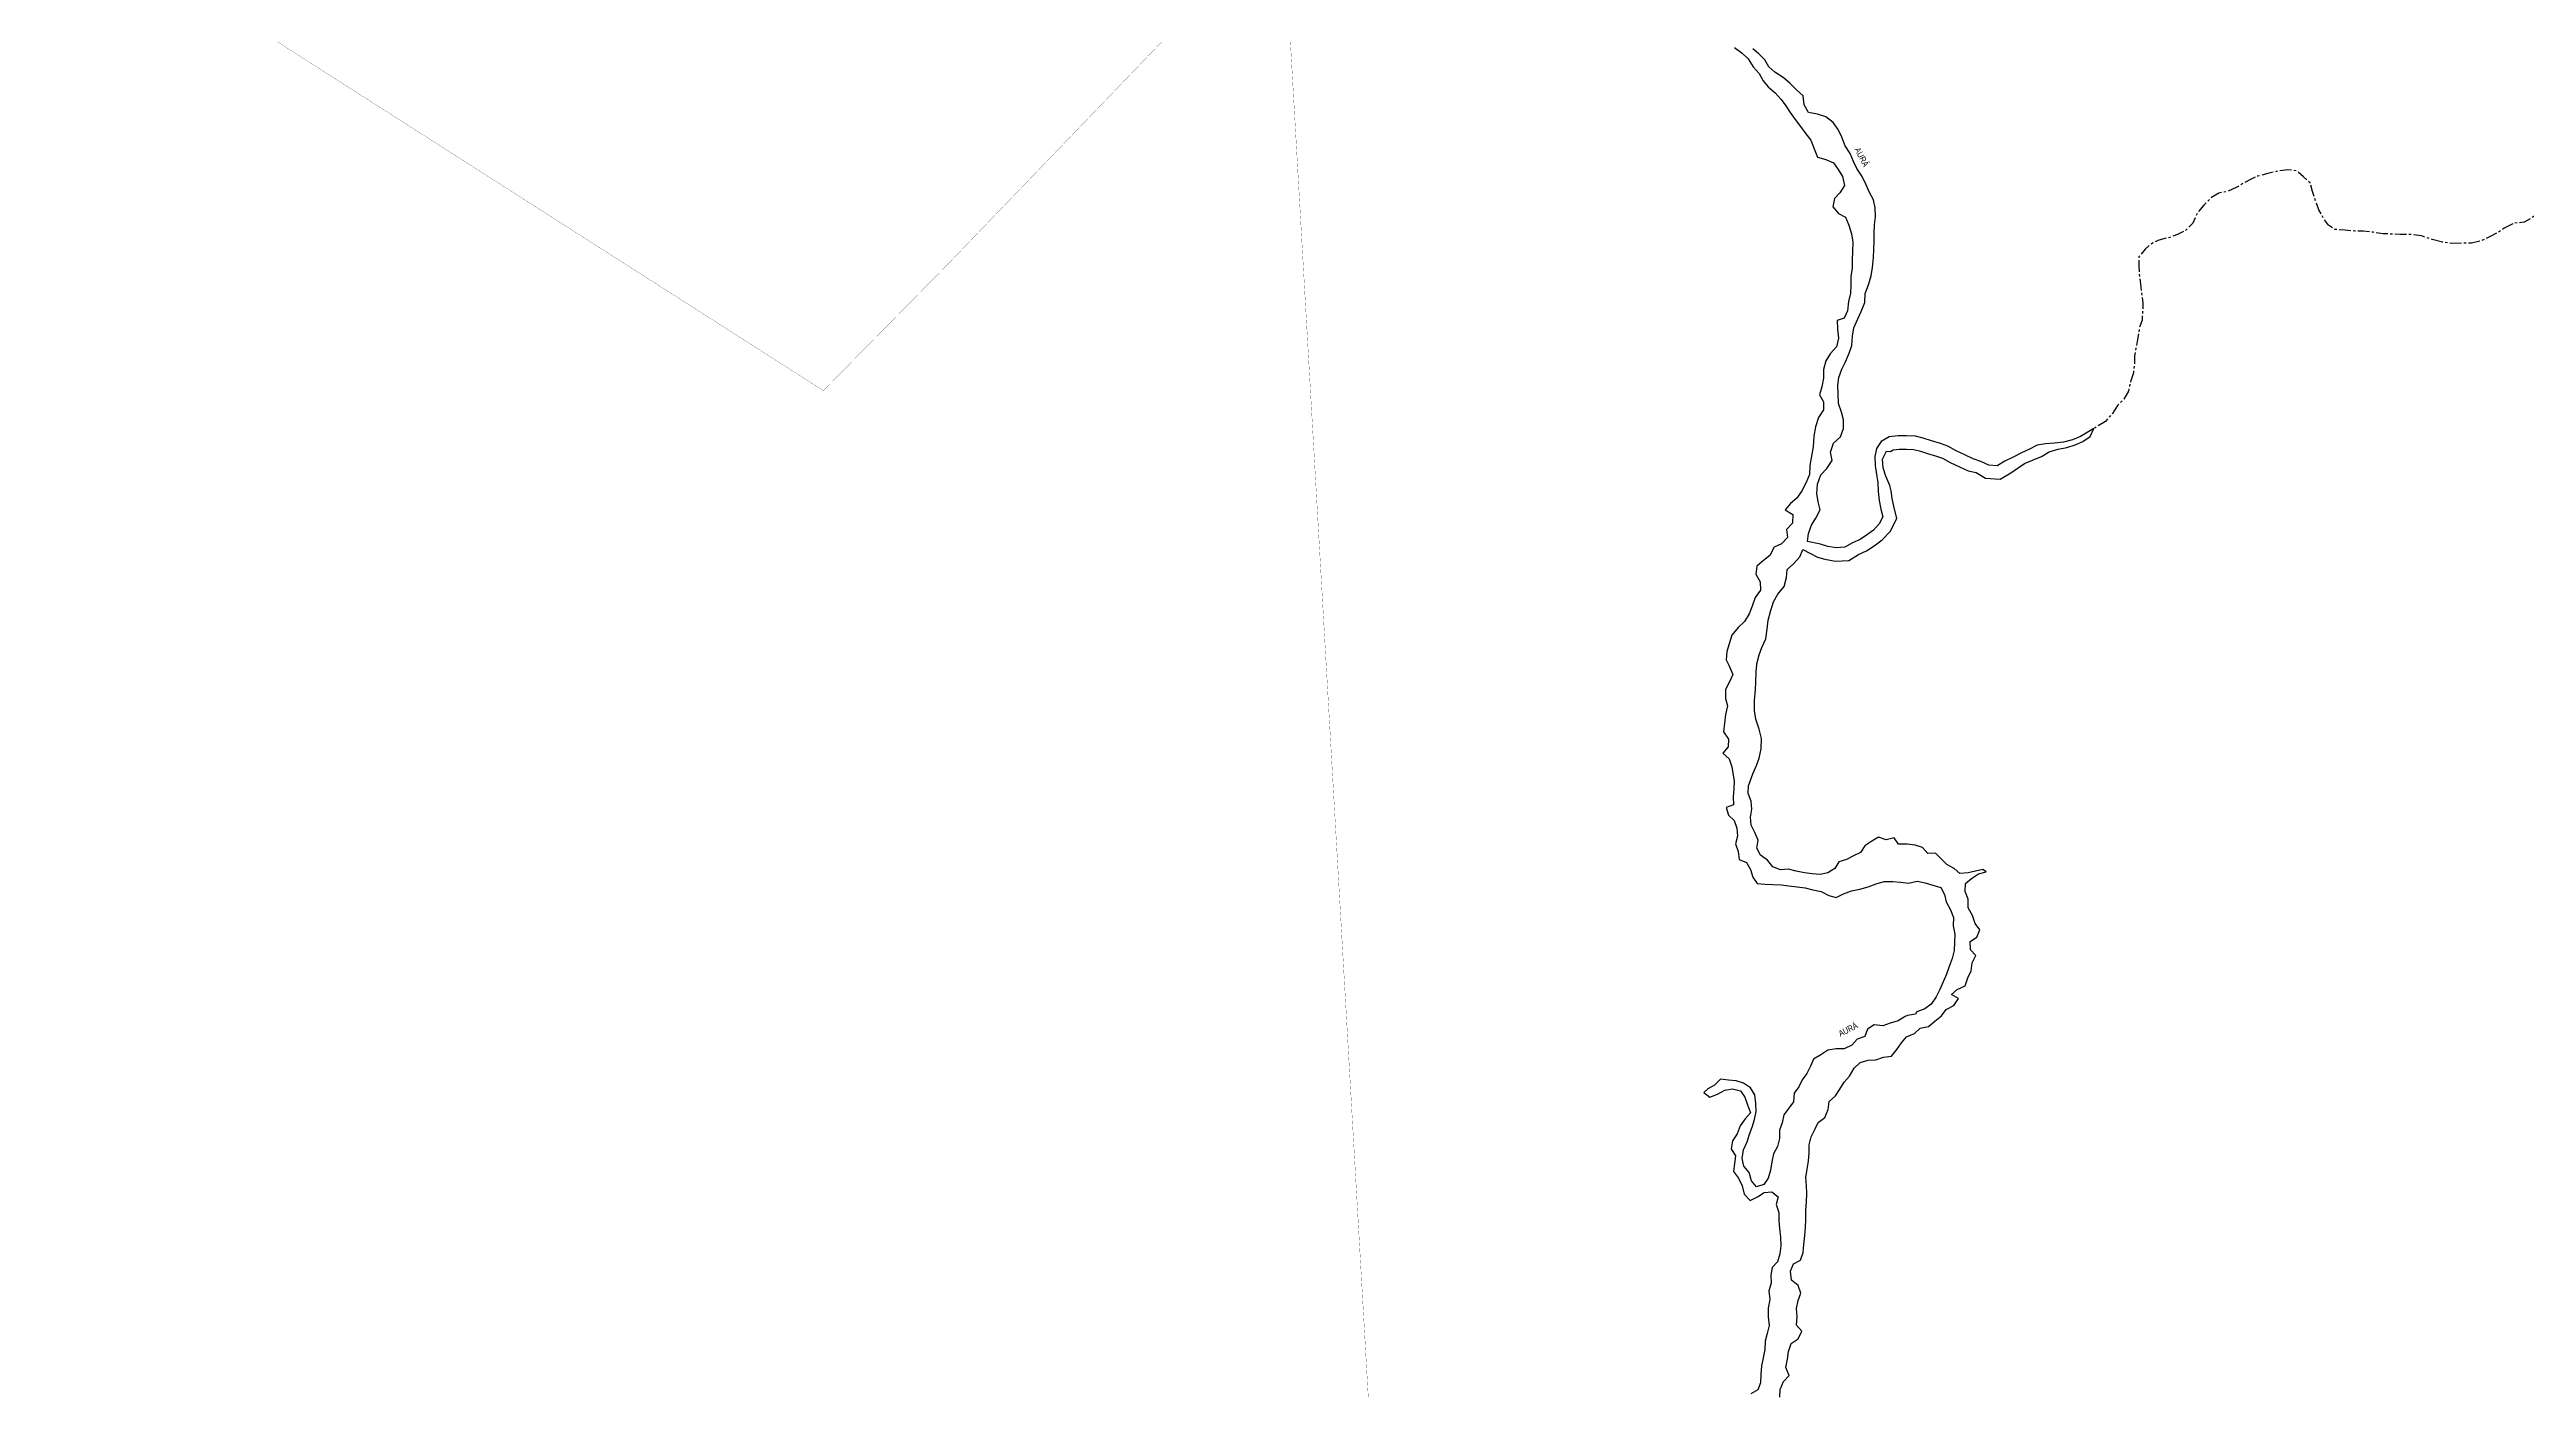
# Model space of a CAD drawing. Extents: x 211015 to 214226, y 4840231 to 4844926.
# Drawn here: x 211015 to 212608, y 4841122 to 4841985 of the extents above; entities that cross this region are included whole.
import ezdxf

# ---------------------------------------------------------------- set-up
doc = ezdxf.new("R2010")
doc.units = 0
doc.header["$LTSCALE"] = 1.5
doc.header["$MEASUREMENT"] = 0
doc.linetypes.add('TRACO_13', pattern=[8, 5, -1, 1, -1])
for name, color, linetype in [('HD-CURSO-INTER', 170, 'CONTINUOUS'), ('HD-CURSO-PERENE', 170, 'CONTINUOUS'), ('HD-TXT-PERENE', 170, 'CONTINUOUS'), ('LM-LIMITE-MUNICIPAL', 7, 'CONTINUOUS')]:
    doc.layers.add(name, color=color, linetype=linetype)
doc.styles.add('ARIAL', font='ARIAL.TTF')
doc.linetypes.add('Limite', pattern='A,20,-3,[130,ltypeshp.shx,S=6.35,R=0,X=0,Y=0],-3,20', length=46)

msp = doc.modelspace()

# ---------------------------------------------------------------- linework, layer by layer
at = {"layer": 'HD-CURSO-INTER', "linetype": 'TRACO_13', "flags": 128}
msp.add_lwpolyline([(213334, 4841832.4), (213332.1, 4841840), (213330.1, 4841846.9), (213327.1, 4841851.9), (213325.1, 4841856.2), (213323.7, 4841863), (213322.7, 4841867.8), (213320.6, 4841873.6), (213319.1, 4841878.6), (213316.5, 4841883.7), (213311.2, 4841887.9), (213305.4, 4841889.9), (213299, 4841890.6), (213292.1, 4841891), (213285.3, 4841892.4), (213278.8, 4841893.2), (213271.9, 4841893.3), (213264.4, 4841893.3), (213256.6, 4841893), (213248.8, 4841891.9), (213240.5, 4841890.1), (213232.1, 4841888.2), (213224.2, 4841886.6), (213215.9, 4841885.4), (213207.9, 4841884.7), (213202.6, 4841884.1), (213197.4, 4841883.7), (213191.2, 4841883.9), (213181.8, 4841884.5), (213176.7, 4841885.3), (213171.5, 4841886.7), (213166.1, 4841888.3), (213160.9, 4841889.8), (213155.7, 4841891.3), (213150.8, 4841892.8), (213145.7, 4841894.4), (213136.4, 4841897.7), (213129.3, 4841900.9), (213124.7, 4841903.3), (213119.8, 4841904.7), (213113.5, 4841905.8), (213106, 4841907.1), (213100.5, 4841908.4), (213094.4, 4841910.2), (213089.3, 4841912.5), (213084.4, 4841915.2), (213079.2, 4841917.7), (213073.7, 4841920.7), (213068.8, 4841924.3), (213063.1, 4841928.5), (213058.5, 4841931.9), (213054.6, 4841936.2), (213049.6, 4841945), (213044.7, 4841949), (213038, 4841951), (213031.3, 4841952.5), (213022.4, 4841954.7), (213017.1, 4841956), (213011.1, 4841957.5), (213004.6, 4841958.9), (212997.9, 4841960), (212991.9, 4841960.9), (212986, 4841961.8), (212980.4, 4841962.8), (212974.6, 4841963.6), (212969.6, 4841964.2), (212961.7, 4841964.1), (212956.4, 4841963.2), (212951.9, 4841958.1), (212948.9, 4841950.5), (212944.9, 4841946.3), (212940.2, 4841944.5), (212933.9, 4841942.7), (212927.6, 4841941.5), (212922.5, 4841940), (212915.8, 4841939.4), (212910.8, 4841939.4), (212907.4, 4841939.3), (212904.4, 4841939.3), (212898.3, 4841940.5), (212892.7, 4841943.1), (212887.4, 4841945.7), (212882.6, 4841948.2), (212877, 4841949.3), (212871.6, 4841949.8), (212866.9, 4841953.3), (212862.2, 4841955.6), (212856.5, 4841958.8), (212851.8, 4841961.8), (212847.3, 4841964.7), (212841.5, 4841964.7), (212836, 4841961.6), (212831.4, 4841957.4), (212827.4, 4841953.6), (212823.4, 4841949.6), (212819.7, 4841945.6), (212815.6, 4841940.8), (212811.5, 4841937.1), (212807.3, 4841933.6), (212802.3, 4841930.5), (212797.7, 4841928.2), (212792.4, 4841926.4), (212786.4, 4841924.2), (212780.3, 4841922.8), (212773.7, 4841922.8), (212767.8, 4841922.7), (212761.4, 4841922.6), (212755.3, 4841924.5), (212751.4, 4841925.8), (212749.1, 4841926.6), (212743.5, 4841928.8), (212738.5, 4841932.4), (212733.7, 4841935.8), (212728.8, 4841939.4), (212723.8, 4841943), (212718.8, 4841946), (212713.1, 4841948), (212707.2, 4841949), (212702.1, 4841949.2), (212697.1, 4841949.6), (212691.4, 4841948.8), (212686.6, 4841947.2), (212681.2, 4841944.9), (212676.9, 4841942.3), (212671.9, 4841940.2), (212666.7, 4841936.7), (212662.3, 4841932.9), (212658.4, 4841929.1), (212654.3, 4841925.4), (212650.7, 4841921), (212646.9, 4841916.4), (212643.3, 4841912.2), (212639.3, 4841907.9), (212635.1, 4841903.4), (212631.2, 4841899), (212627.8, 4841894.3), (212623.9, 4841889.4), (212620.9, 4841885.1), (212618.3, 4841880.3), (212607, 4841873.4), (212600.7, 4841872.9), (212594.2, 4841869.6), (212590, 4841866.7), (212585.5, 4841864.4), (212579.5, 4841861.6), (212573, 4841859.9), (212567.1, 4841859.9), (212560.2, 4841859.8), (212554.4, 4841860.6), (212547.8, 4841862.3), (212540.9, 4841864.6), (212533.8, 4841865.6), (212527.1, 4841865.6), (212521.5, 4841865.8), (212516.3, 4841866), (212509.8, 4841867), (212503.4, 4841867.6), (212498, 4841867.7), (212491.6, 4841868.3), (212485.4, 4841868.8), (212481.1, 4841871.5), (212478.1, 4841875.6), (212474.9, 4841881.4), (212472.8, 4841887), (212470.8, 4841893.2), (212469.2, 4841898.7), (212465, 4841902.7), (212460.5, 4841906.5), (212454.9, 4841907.1), (212448.3, 4841906.3), (212442, 4841904.7), (212435.5, 4841903.1), (212430.9, 4841901), (212426, 4841898.4), (212421.7, 4841895.8), (212416.3, 4841893.3), (212410.6, 4841892.2), (212405.7, 4841889.3), (212400.8, 4841884.4), (212396.6, 4841879.1), (212393.7, 4841872.8), (212389, 4841868), (212384, 4841865.6), (212379, 4841863.7), (212371.9, 4841861.9), (212367.1, 4841859.6), (212363.1, 4841856.1), (212359.1, 4841851.1), (212359, 4841845.7), (212359.3, 4841840.1), (212360, 4841833.9), (212360.7, 4841827.6), (212361.7, 4841821.4), (212361.4, 4841815.5), (212361.1, 4841810.4), (212359.3, 4841805.5), (212358.2, 4841798), (212357.1, 4841792.3), (212356.2, 4841787.5), (212356.2, 4841782.1), (212355.5, 4841776.5), (212353.6, 4841770.7), (212352.4, 4841764.8), (212349.4, 4841759.7), (212345.3, 4841755.5), (212342, 4841750.4), (212337.5, 4841745.2), (212330.1, 4841740.7)], dxfattribs=at)
at = {"layer": 'HD-CURSO-PERENE', "linetype": 'Continuous', "flags": 128}
for points in [[(212098.8, 4841985.8), (212103.8, 4841982.3), (212107.6, 4841978.5), (212110.8, 4841973.5), (212114.8, 4841969.1), (212117.2, 4841964.5), (212120.6, 4841960.6), (212124.9, 4841956.8), (212128.8, 4841952.5), (212131.8, 4841948.3), (212134.6, 4841944), (212137.9, 4841939.5), (212141.2, 4841935), (212144.7, 4841930.4), (212147.9, 4841926.2), (212150.1, 4841920.7), (212152.2, 4841915.3), (212157.5, 4841913.7), (212162.5, 4841911.7), (212165.5, 4841907.3), (212168.3, 4841902.8), (212169.6, 4841897.1), (212166.7, 4841892.4), (212163.2, 4841888.7), (212162.2, 4841883.4), (212165.8, 4841879), (212170.3, 4841876.6), (212172.5, 4841871.6), (212174.1, 4841866), (212174.9, 4841860.7), (212174.8, 4841854.6), (212174.6, 4841849.2), (212174.6, 4841843.9), (212173.7, 4841838.5), (212173.6, 4841832.9), (212173.5, 4841827.7), (212172.2, 4841822.4), (212171.6, 4841816.5), (212169.4, 4841811.8), (212164.8, 4841810.3), (212165.1, 4841804.6), (212165.7, 4841798.9), (212164.5, 4841793.3), (212160.4, 4841788.8), (212157.7, 4841784.2), (212156, 4841778.6), (212156.2, 4841773.2), (212155, 4841767.5), (212153.5, 4841762.4), (212156.1, 4841757.8), (212156.1, 4841752.7), (212152.8, 4841747.8), (212150.9, 4841741.8), (212149.8, 4841735.7), (212149.5, 4841729), (212148.4, 4841723), (212147.3, 4841716.9), (212147.1, 4841711.2), (212145, 4841705.9), (212142.1, 4841700.7), (212139, 4841695.9), (212134.8, 4841692.4), (212131.4, 4841688.5), (212136.3, 4841685.3), (212136.2, 4841679.8), (212132.3, 4841675.8), (212132.9, 4841670.7), (212129.1, 4841666.6), (212124.3, 4841664.4), (212121.6, 4841659.1), (212117.5, 4841655.9), (212113.2, 4841652.2), (212112.6, 4841647), (212115.4, 4841642.1), (212115.6, 4841636.8), (212112.2, 4841632), (212110.2, 4841626.5), (212108.2, 4841621.5), (212105.3, 4841616.6), (212101.1, 4841612.6), (212097.2, 4841607.7), (212095.3, 4841602.1), (212093.9, 4841597.2), (212093.5, 4841591.9), (212095.2, 4841588.5), (212095.9, 4841587), (212097.8, 4841582.4), (212095.6, 4841577.8), (212093.1, 4841572.9), (212093, 4841567.1), (212094.3, 4841562.2), (212093, 4841556.8), (212092.4, 4841551.2), (212091.8, 4841545.5), (212095, 4841540.9), (212094.7, 4841535.9), (212091.3, 4841531.8), (212095.4, 4841528.2), (212097.1, 4841523.1), (212098.6, 4841513.9), (212098.3, 4841508.8), (212097.9, 4841503.7), (212098.2, 4841498.6), (212093.5, 4841496.9), (212095, 4841492), (212098.6, 4841488.6), (212100.4, 4841483.5), (212100.7, 4841478.4), (212099.5, 4841473.4), (212101.1, 4841468.5), (212101.9, 4841463.5), (212106.5, 4841461.4), (212109.2, 4841457), (212110.6, 4841452.1), (212113.4, 4841447.9), (212118.5, 4841447.6), (212123.5, 4841447.3), (212128.8, 4841447.1), (212133.9, 4841446.5), (212139.1, 4841445.9), (212144.2, 4841445.2), (212149.3, 4841443.8), (212154.7, 4841442.9), (212159.5, 4841440.3), (212164.3, 4841439), (212169, 4841441.4), (212174.2, 4841443.2), (212179.5, 4841444.3), (212184.9, 4841445.9), (212189.9, 4841447.7), (212195.1, 4841449.3), (212200.7, 4841449.2), (212205.7, 4841448.8), (212210.9, 4841448.1), (212216.4, 4841449.4), (212221.5, 4841448.4), (212226.4, 4841446.9), (212231.5, 4841445.4), (212234, 4841441), (212235.1, 4841436.1), (212237.9, 4841431), (212239.7, 4841426), (212239.6, 4841420.8), (212240.6, 4841415.4), (212240.4, 4841410.2), (212240.1, 4841404.9), (212238.9, 4841399.8), (212237, 4841394.6), (212235.2, 4841389.7), (212233.2, 4841384.6), (212230.9, 4841379.8), (212228.5, 4841375.1), (212225.4, 4841370.4), (212221.3, 4841367.3), (212216.1, 4841365.4), (212215.4, 4841364), (212210.2, 4841363.1), (212208.7, 4841362.3), (212204.1, 4841359.7), (212199.1, 4841358.2), (212194.3, 4841356.3), (212188.8, 4841357), (212184.4, 4841354.3), (212182.7, 4841349.5), (212177.8, 4841347.8), (212174.3, 4841343.9), (212169.5, 4841341.6), (212164.2, 4841341.6), (212158.9, 4841340.7), (212154.3, 4841337.7), (212149.7, 4841335), (212147.7, 4841330.4), (212145.4, 4841325.8), (212142.4, 4841321.6), (212140.3, 4841317.1), (212137.3, 4841313), (212136.9, 4841307.6), (212133.9, 4841303.4), (212130.6, 4841299.2), (212129.4, 4841294), (212127.8, 4841289.2), (212127.7, 4841283.8), (212126.5, 4841278.8), (212123.9, 4841274), (212122.8, 4841268.9), (212122.1, 4841263.5), (212120.6, 4841258.4), (212117.7, 4841254.2), (212112.9, 4841252.7), (212109.7, 4841256.7), (212108.3, 4841262), (212104.9, 4841266.2), (212103.8, 4841271.1), (212104.7, 4841276.6), (212106.9, 4841281.8), (212108.5, 4841286.6), (212110.2, 4841291.3), (212111.7, 4841296.1), (212112.7, 4841301.2), (212112.5, 4841306.4), (212111.9, 4841312.1), (212109.2, 4841316.4), (212104.7, 4841319.4), (212099.9, 4841320.9), (212094.9, 4841321.5), (212089.8, 4841322.1), (212085.9, 4841318.3), (212081.7, 4841315.9), (212079.2, 4841313.6), (212082.9, 4841310.5), (212087.8, 4841312.5), (212092.6, 4841314.9), (212097.5, 4841315.9), (212102.6, 4841314.6), (212105.4, 4841310.4), (212107.2, 4841305.6), (212109.2, 4841300.5), (212105.8, 4841296.5), (212102.5, 4841292.1), (212100.6, 4841287), (212097.6, 4841282.4), (212096.7, 4841277.2), (212099.5, 4841272.8), (212098.8, 4841267.8), (212098.2, 4841262.7), (212101.3, 4841258.4), (212103.8, 4841253.5), (212105.1, 4841248), (212109, 4841244.1), (212113.6, 4841246.4), (212117.9, 4841249.2), (212122.9, 4841249.6), (212127, 4841246.3), (212125.6, 4841241.4), (212127.3, 4841236.3), (212127.4, 4841231), (212127.8, 4841225.9), (212128.4, 4841220.4), (212128.7, 4841214.8), (212128, 4841209.6), (212126.5, 4841204.6), (212123, 4841201), (212122.3, 4841195.9), (212122.5, 4841190.9), (212120.9, 4841185.8), (212121.6, 4841180.3), (212120.6, 4841174.7), (212120.6, 4841169.1), (212121.2, 4841163.6), (212119.8, 4841158.4), (212118.6, 4841153.4), (212118.3, 4841148.2), (212117.3, 4841142.7), (212116.1, 4841137.6), (212115.8, 4841132), (212115.5, 4841126.8), (212113.8, 4841122.1), (212109.4, 4841119.6)], [(212128.1, 4841117.4), (212128.3, 4841122.5), (212130.3, 4841127.5), (212134, 4841131.5), (212131.9, 4841136.6), (212133, 4841141.9), (212133.6, 4841146.9), (212135.3, 4841152.1), (212139.8, 4841155.1), (212142.1, 4841159.9), (212138.7, 4841163.9), (212139.2, 4841169.4), (212138.8, 4841174.6), (212139.9, 4841179.6), (212141.6, 4841184.4), (212139.8, 4841189.3), (212135.6, 4841192.8), (212134.8, 4841198.5), (212136.9, 4841203.2), (212141.2, 4841205.7), (212143, 4841210.5), (212143.4, 4841215.6), (212144, 4841221.4), (212144.6, 4841226.7), (212144.7, 4841231.8), (212144.7, 4841237.6), (212145.1, 4841243.1), (212145.4, 4841248.6), (212145.1, 4841253.7), (212144.7, 4841258.9), (212145.5, 4841264.2), (212146.5, 4841269.3), (212146.8, 4841274.6), (212146.8, 4841279.9), (212148.1, 4841284.9), (212150.5, 4841289.6), (212152.7, 4841294.3), (212157, 4841297.5), (212159.1, 4841302.6), (212159.8, 4841307.8), (212163.9, 4841311.4), (212166.7, 4841315.7), (212169.4, 4841320.2), (212172.9, 4841324.1), (212175.9, 4841329.1), (212179.8, 4841332.8), (212184.8, 4841334.4), (212189.8, 4841334.5), (212194.7, 4841336.3), (212199.9, 4841336.8), (212203.2, 4841341.1), (212206.2, 4841345.5), (212209.6, 4841349.3), (212214.7, 4841351.4), (212218.4, 4841355), (212223.6, 4841355.9), (212227.7, 4841359.4), (212232, 4841362.9), (212235, 4841367), (212240, 4841369.4), (212242.9, 4841374), (212238.4, 4841376.5), (212242.2, 4841379.8), (212247.2, 4841382.2), (212248.9, 4841387.2), (212251.1, 4841391.7), (212251.7, 4841396.9), (212254.2, 4841401.7), (212250.7, 4841405.3), (212250.4, 4841410.7), (212254.7, 4841413.5), (212256.7, 4841418.1), (212253.8, 4841422.2), (212251.9, 4841427.3), (212249.3, 4841432.3), (212249.1, 4841437.8), (212247.3, 4841442.9), (212247.4, 4841447.9), (212251.4, 4841451.1), (212255.9, 4841454.1), (212260.7, 4841455.5), (212258.7, 4841456.9), (212249.2, 4841454.9), (212243.9, 4841454.3), (212240.2, 4841457.7), (212235.4, 4841460.2), (212231.9, 4841463.9), (212228.2, 4841467.5), (212223.2, 4841467.3), (212219.8, 4841471.2), (212215, 4841472.6), (212209.9, 4841473.2), (212204.3, 4841473.2), (212201.5, 4841477.4), (212196.4, 4841476.1), (212191.6, 4841477.8), (212187.2, 4841475.2), (212182.8, 4841472.2), (212180, 4841467.9), (212175.4, 4841465.8), (212170.9, 4841463.4), (212165.9, 4841462), (212163.5, 4841457.6), (212158.9, 4841454.9), (212154, 4841453.8), (212148.8, 4841454.1), (212143.9, 4841454.8), (212138.6, 4841456), (212133.5, 4841457.3), (212128.4, 4841456.8), (212123.4, 4841458.8), (212120, 4841463), (212115.5, 4841466.1), (212113.3, 4841470.7), (212114, 4841475.9), (212112, 4841480.8), (212109.5, 4841485.6), (212109.1, 4841490.7), (212109.9, 4841495.9), (212109.5, 4841501), (212107.6, 4841505.9), (212107.8, 4841510.9), (212110.7, 4841518.6), (212113, 4841523.9), (212114.8, 4841528.7), (212116, 4841534.7), (212116.1, 4841541.2), (212114.8, 4841547.2), (212112.6, 4841553.7), (212111.6, 4841559.3), (212111.6, 4841565.8), (212112.4, 4841572.5), (212112.6, 4841577.8), (212112.7, 4841584.2), (212113.2, 4841588.6), (212113.3, 4841589.4), (212114.7, 4841595), (212116.4, 4841599.8), (212118.9, 4841605.3), (212119.8, 4841611.6), (212120.5, 4841617.3), (212122.1, 4841623), (212123.9, 4841629.1), (212126.7, 4841634.2), (212130.7, 4841639), (212132.2, 4841644.8), (212132.8, 4841650), (212136.9, 4841653.7), (212140.8, 4841658.2), (212142.7, 4841662.9), (212152.2, 4841658), (212156.9, 4841656.6), (212163.9, 4841655.3), (212172.4, 4841655.9), (212178.7, 4841659.6), (212183.8, 4841662), (212188.6, 4841665.2), (212193.9, 4841669), (212199.1, 4841674.4), (212203.3, 4841682.9), (212201.3, 4841690.8), (212200.3, 4841695.7), (212199.7, 4841700.6), (212198.8, 4841704.1), (212196.3, 4841710.1), (212194.5, 4841715.4), (212194.1, 4841721.1), (212196.7, 4841726.1), (212199.2, 4841726), (212201, 4841727), (212204.7, 4841727.4), (212209.5, 4841727.5), (212214.1, 4841727.3), (212217.9, 4841726.4), (212223, 4841724.7), (212228.8, 4841723), (212232.7, 4841721.6), (212237.6, 4841718.8), (212243.6, 4841716), (212249.2, 4841713.5), (212254.4, 4841712.5), (212260.3, 4841708.7), (212269.8, 4841708.1), (212276.7, 4841712.1), (212285.5, 4841718.2), (212290.7, 4841720.4), (212296.4, 4841722.8), (212301.3, 4841725.8), (212307.1, 4841727.5), (212312.7, 4841728.6), (212318.1, 4841730.3), (212322.9, 4841732.4), (212327.6, 4841735.6), (212330.1, 4841740.7), (212321.5, 4841735.6), (212316.3, 4841733.5), (212310.5, 4841732), (212304.7, 4841731.3), (212298.9, 4841730.9), (212293.6, 4841729.9), (212288.7, 4841727.4), (212283.5, 4841725.1), (212278.1, 4841722.2), (212272.7, 4841719.6), (212267.8, 4841716.8), (212262.4, 4841717.1), (212257.4, 4841719.4), (212252.5, 4841721.3), (212247.1, 4841723.7), (212241.5, 4841726.3), (212236.2, 4841729.4), (212231.4, 4841731.1), (212225.6, 4841732.8), (212220.2, 4841734.6), (212215.3, 4841735.8), (212209.6, 4841736), (212204.2, 4841735.9), (212198.4, 4841735.3), (212193.2, 4841732.4), (212190.3, 4841727.9), (212189.1, 4841722.7), (212189.3, 4841716.9), (212190.3, 4841711.2), (212191.1, 4841705.9), (212191.2, 4841700.1), (212191.9, 4841694.4), (212193, 4841688.9), (212194.3, 4841683.9), (212192, 4841679.4), (212188.3, 4841675.4), (212183.8, 4841672.2), (212179.6, 4841669.4), (212174.7, 4841667.1), (212169.8, 4841664.3), (212164.3, 4841663.9), (212158.9, 4841664.9), (212154.1, 4841666.3), (212145.7, 4841668.1), (212146.4, 4841673.1), (212148.3, 4841678.5), (212151.1, 4841683.1), (212154, 4841688.5), (212152.6, 4841693.6), (212151.9, 4841699), (212152.2, 4841705), (212154.4, 4841710.9), (212158.3, 4841714.9), (212161.7, 4841720.1), (212160.7, 4841725.6), (212162.6, 4841731.3), (212167, 4841735.3), (212169, 4841740.7), (212168.9, 4841746.3), (212167.7, 4841751.3), (212165.8, 4841756.8), (212165.6, 4841762.9), (212165.4, 4841768.5), (212166, 4841773.6), (212168, 4841778.8), (212170.2, 4841783.7), (212172.6, 4841789.1), (212174.3, 4841794.1), (212174.7, 4841800.1), (212175.6, 4841805.6), (212178.1, 4841811.2), (212180.4, 4841816), (212182.8, 4841821.9), (212183, 4841827.6), (212185, 4841833.1), (212186.8, 4841839), (212187.7, 4841844.4), (212188.2, 4841850.8), (212188.5, 4841856), (212188.6, 4841861.3), (212188.8, 4841866.3), (212189, 4841871.7), (212189.6, 4841877), (212189.3, 4841882.8), (212188.2, 4841887.8), (212185.8, 4841892.5), (212183.4, 4841897.9), (212181, 4841902.9), (212177.6, 4841908), (212175.4, 4841912.6), (212173.2, 4841917.7), (212170.1, 4841922.7), (212168, 4841928.1), (212165.6, 4841933.2), (212162.4, 4841937.6), (212157.6, 4841941.2), (212152.2, 4841942.9), (212146.5, 4841944), (212143.7, 4841948.9), (212143.1, 4841954.7), (212138.8, 4841958.6), (212134.5, 4841962.9), (212130.1, 4841966.6), (212124.7, 4841970.1), (212121, 4841973.5), (212118.3, 4841977.9), (212114.4, 4841981.7), (212110.6, 4841984.9)]]:
    msp.add_lwpolyline(points, dxfattribs=at)
at = {"layer": 'LM-LIMITE-MUNICIPAL', "linetype": 'Limite', "ltscale": 0.1, "const_width": 0.13, "flags": 128}
msp.add_lwpolyline([(213872.7, 4844773.1), (213783.8, 4844716.6), (213768.8, 4844706.6), (213678.4, 4844650.8), (213640.7, 4844627.2), (213550.9, 4844570.6), (213789.3, 4844724.2), (213872.7, 4844773.1), (213897.8, 4844788.7), (213909.4, 4844796.4), (213910.7, 4844797.3), (213926, 4844806.8), (213939.6, 4844815), (213973.1, 4844836.4), (213992.8, 4844849), (214025.7, 4844870.1), (214036.5, 4844864.2), (214038.1, 4844843.8), (214045.1, 4844776), (214050.2, 4844738.2), (214052.8, 4844703.5), (214056.9, 4844671.9), (214060.3, 4844651.7), (214064.3, 4844607.6), (214069.5, 4844560.9), (214074.7, 4844504.5), (214079.2, 4844468.9), (214089.5, 4844410.6), (213980.8, 4844359.3), (213962.3, 4844280.5), (213954.4, 4844179.3), (213960.3, 4844064.7), (213990.1, 4843943.1), (214030.8, 4843862.3), (214034.4, 4843855.1), (214060.2, 4843779), (214067.5, 4843757.7), (214080.8, 4843741), (214100.1, 4843712.4), (214108.1, 4843681.8), (214106.1, 4843648.5), (214100.8, 4843626.5), (214086.8, 4843612.5), (214057.5, 4843597.9), (214068.8, 4843559.6), (214136.9, 4843352.6), (214165.5, 4843265.9), (214171, 4843249), (214189.4, 4843184.4), (214198.9, 4843146.4), (214219.8, 4843056.8), (214225.8, 4842992), (214219.2, 4842907.2), (214207.3, 4842820.8), (214188.9, 4842717.2), (214170.6, 4842661.6), (214144.2, 4842622.8), (214109.7, 4842590.9), (214054.3, 4842552.2), (213998, 4842512.9), (213962.8, 4842483.6), (213987.6, 4842421.2), (214002.9, 4842384.4), (213990.1, 4842385.1), (213957.9, 4842386.8), (213941.1, 4842380.7), (213929.2, 4842371), (213926.7, 4842356.6), (213930.8, 4842341.4), (213934.9, 4842330.4), (213937, 4842316), (213949.7, 4842306.5), (213961.2, 4842295.8), (213966.6, 4842280.6), (213967.8, 4842260.5), (213964.9, 4842243.2), (213957.1, 4842233.2), (213948.9, 4842226.6), (213937.8, 4842220.8), (213927.9, 4842219.2), (213922.2, 4842215.1), (213910.3, 4842200.8), (213882.1, 4842162.6), (213867.7, 4842149.6), (213855, 4842133.9), (213844.7, 4842123.7), (213830.8, 4842115.5), (213816.8, 4842112.6), (213808.2, 4842115), (213803.2, 4842121.2), (213802.4, 4842130.7), (213804.9, 4842146.7), (213807.7, 4842157.4), (213801.2, 4842163.5), (213794.8, 4842172.7), (213786.2, 4842180.6), (213773.4, 4842180.6), (213765.3, 4842177.5), (213756.2, 4842172), (213747.1, 4842164.6), (213737.5, 4842160.7), (213721.9, 4842151.5), (213714.1, 4842145.5), (213701.5, 4842132.3), (213689.2, 4842120.8), (213682.6, 4842119.6), (213668, 4842119.1), (213663.3, 4842119), (213656.8, 4842119), (213639.1, 4842119.6), (213623.9, 4842128.2), (213605, 4842140.9), (213587.3, 4842142.2), (213571.3, 4842139.7), (213553.6, 4842129.4), (213537.6, 4842117.5), (213522.8, 4842094.1), (213520.3, 4842080.1), (213522.8, 4842062.9), (213530.6, 4842049.3), (213545.2, 4842030.6), (213552.2, 4842008), (213553.3, 4841996.8), (213550.7, 4841978.7), (213544.8, 4841958.3), (213542.2, 4841949.1), (213536.1, 4841928.7), (213523.8, 4841898.1), (213514.8, 4841884.1), (213502.9, 4841878), (213484.5, 4841877.4), (213467.1, 4841877.1), (213437.9, 4841878), (213401, 4841866.9), (213371.2, 4841844.5), (213359.5, 4841835.9), (213350.2, 4841828), (213333, 4841805.8), (213318.6, 4841779.6), (213299.7, 4841755.7), (213286.7, 4841729.9), (213275, 4841703.5), (213264.1, 4841676.7), (213258.3, 4841662.6), (213255.8, 4841656.5), (213246.3, 4841632.7), (213238.4, 4841606.9), (213232.2, 4841581.2), (213226.3, 4841566.7), (213222.1, 4841556.6), (213216, 4841550), (213209.3, 4841537.6), (213206.9, 4841528.2), (213207.9, 4841517.7), (213205.2, 4841508.5), (213206.2, 4841498.2), (213205.2, 4841481.2), (213205.7, 4841468.7), (213206, 4841452.5), (213206.4, 4841433.2), (213207.2, 4841426), (213209.6, 4841417.5), (213210.1, 4841410.2), (213209.6, 4841401.9), (213208.9, 4841389.3), (213207.4, 4841380.2), (213204, 4841370), (213202.8, 4841357.4), (213201.6, 4841348), (213198.2, 4841339.5), (213194.8, 4841333), (213193.1, 4841326.9), (213192.3, 4841319.4), (213187.2, 4841308.9), (213184.1, 4841299.8), (213177.5, 4841278.7), (213174.1, 4841267.7), (213168.8, 4841251), (213163, 4841236.5), (213153.7, 4841217.1), (213149.6, 4841208.8), (213141.4, 4841193.1), (213130, 4841175.2), (213119.1, 4841154.5), (213108.7, 4841138.6), (213095.1, 4841117), (213089.3, 4841105.9), (213086.1, 4841096.9), (213081.5, 4841087.2), (213071.8, 4841070.9), (213058.4, 4841049.1), (213051.6, 4841036.5), (213046.9, 4841026.5), (213042.4, 4841016.5), (213037.7, 4841008.4), (213029.6, 4840997.3), (213021.1, 4840987.4), (213016.2, 4840980), (213011.7, 4840968.5), (213004.6, 4840952.4), (213002.1, 4840934.2), (213001.1, 4840918.2), (212997.1, 4840902.7), (212991.6, 4840889.4), (212987.7, 4840882.6), (212985.8, 4840877.3), (212985, 4840866.3), (212983.7, 4840853.4), (212980.6, 4840836.9), (212977.4, 4840821), (212973.7, 4840800), (212970.6, 4840782.9), (212969, 4840765.5), (212970.1, 4840755.2), (212969.3, 4840747.6), (212967.2, 4840739.2), (212964.3, 4840728.2), (212965.3, 4840711.6), (212965.6, 4840694.6), (212966.9, 4840676.8), (212964.6, 4840659.8), (212964.3, 4840647.4), (212965.3, 4840635.3), (212966.9, 4840622.2), (212967.4, 4840608.2), (212967.7, 4840597.9), (212969.8, 4840588.5), (212972.2, 4840578.5), (212971.9, 4840566.7), (212971.9, 4840550.8), (212971.9, 4840539), (212969.8, 4840528.7), (212968.2, 4840523.5), (212967.2, 4840518), (212969.3, 4840511.4), (212973.5, 4840505.1), (212975.3, 4840498), (212974.3, 4840486.3), (212971.6, 4840463.7), (212968.2, 4840447.2), (212963.8, 4840426.5), (212960.6, 4840409.9), (212954.1, 4840386.4), (212947.8, 4840370.7), (212939.1, 4840359.4), (212928.1, 4840345.7), (212915.2, 4840333), (212901.3, 4840321.9), (212883.9, 4840310.4), (212870.6, 4840305.7), (212848.9, 4840298), (212832.9, 4840294.6), (212813.2, 4840291), (212794, 4840285.2), (212782.2, 4840282.3), (212765.4, 4840277.8), (212751.2, 4840274.7), (212730.5, 4840271.9), (212713.1, 4840271.3), (212693.9, 4840271.3), (212673.8, 4840270.6), (212658.5, 4840268.6), (212639.5, 4840265.9), (212619.9, 4840264), (212602.1, 4840259.1), (212611.6, 4840295.8), (212617.3, 4840324.6), (212618.5, 4840358.5), (212617.9, 4840387.4), (212612.3, 4840416.9), (212603.5, 4840450.7), (212592.2, 4840484), (212575.9, 4840509.7), (212565.8, 4840531), (212554.5, 4840560.9), (212545.1, 4840592.8), (212534.5, 4840612.9), (212508.7, 4840640.5), (212476.7, 4840665.6), (212445.4, 4840686.3), (212404.3, 4840707.4), (212365.4, 4840719.9), (212335.3, 4840725.6), (212300.7, 4840733.1), (212246.2, 4840751.9), (212193.5, 4840772), (212160.5, 4840786.7), (212131, 4840794.3), (212110.3, 4840804.3), (212089.6, 4840819.4), (212070.2, 4840843.2), (212060, 4840859.6), (212042.5, 4840867.7), (212030.2, 4840872), (212010.3, 4840875), (212000, 4840873.5), (211978.5, 4840871.6), (211966, 4840873.2), (211952.8, 4840878.7), (211941.5, 4840882.7), (211925.3, 4840884.5), (211908.4, 4840887.6), (211892.2, 4840887.9), (211876.4, 4840891.8), (211867.1, 4841049.1), (211808.4, 4842070.7), (211592.2, 4841846), (211512.5, 4841765.1), (211014.7, 4842083.1), (211017.4, 4842085.6), (211024.1, 4842088.8), (211069.3, 4842113.2), (211104.8, 4842131.6), (211135.2, 4842148.2), (211150.4, 4842156), (211169.8, 4842167.6), (211206.7, 4842186.9), (211233, 4842201), (211263.5, 4842217), (211275.8, 4842223.9), (211298.1, 4842237.8), (211306.1, 4842242), (211324.6, 4842252.4), (211343.2, 4842261.1), (211367.7, 4842271.7), (211376.9, 4842273.9), (211389, 4842273.7), (211472.5, 4842271), (211402.6, 4842338.2), (211348, 4842408.9), (211275.5, 4842449.1), (211270.5, 4842464), (211267.6, 4842476.5), (211265.2, 4842486.8), (211260, 4842507.6), (211235.7, 4842647.4), (211230.7, 4842665.1), (211227.6, 4842681.6), (211222, 4842708.6), (211219.4, 4842725.5), (211218.6, 4842731.1), (211213.1, 4842746.5), (211207.2, 4842765.5), (211200.2, 4842795.2), (211199.3, 4842810.9), (211200.2, 4842822.5), (211203.8, 4842839.5), (211204.9, 4842850.7), (211206.1, 4842873.1), (211207.8, 4842907.1), (211210.6, 4842937.2), (211217.2, 4842975.8), (211220.5, 4842998.6), (211224.6, 4843015.2), (211228.3, 4843029.4), (211230, 4843040), (211231.2, 4843062.1), (211233.8, 4843077.1), (211236.9, 4843092.6), (211238.4, 4843098.7), (211241.4, 4843106.1), (211244.4, 4843112.8), (211247.5, 4843129.8), (211252, 4843159.5), (211254.8, 4843177.8), (211265, 4843242.4), (211269.3, 4843259.9), (211275.9, 4843303.7), (211283.8, 4843352.8), (211291.8, 4843398.1), (211295, 4843419.1), (211302.5, 4843463.4), (211306.7, 4843487.8), (211313.2, 4843527), (211321.6, 4843579.9), (211325.3, 4843603.2), (211327.4, 4843614.4), (211334.5, 4843650.4), (211344.8, 4843694.7), (211354, 4843729.8), (211360.9, 4843758.9), (211370.2, 4843783.7), (211377.9, 4843803.1), (211382.6, 4843801.7), (211386.9, 4843800.2), (211393.9, 4843798), (211402.8, 4843794.1), (211412.2, 4843788.4), (211419.8, 4843781.9), (211429.3, 4843771.7), (211437.8, 4843759.2), (211452, 4843740.9), (211467.3, 4843721.2), (211481.3, 4843705.9), (211495.3, 4843690.6), (211510.9, 4843673.8), (211533.2, 4843648.1), (211550.6, 4843631.3), (211561.1, 4843621.2), (211571.6, 4843610.6), (211586.8, 4843595.2), (211592.3, 4843589.7), (211600.2, 4843582), (211614, 4843568.2), (211624.6, 4843556.5), (211648.9, 4843533), (211667.9, 4843518.2), (211682.1, 4843506.8), (211690, 4843498.8), (211699.2, 4843488.5), (211707.6, 4843478.7), (211713.6, 4843472.4), (211717.8, 4843469), (211722.1, 4843464.9), (211726.5, 4843459.2), (211730, 4843453.1), (211731.8, 4843446.6), (211735.3, 4843438.8), (211740.3, 4843429.2), (211749, 4843416.9), (211754.3, 4843411), (211760.2, 4843406.1), (211770.5, 4843398.9), (211780.2, 4843392.6), (211789.7, 4843389.2), (211799.3, 4843386.9), (211813.9, 4843383.7), (211825, 4843382.1), (211834.7, 4843380.2), (211846.4, 4843377.2), (211859.3, 4843373.6), (211879.9, 4843367), (211900.9, 4843357.2), (211911.3, 4843354.5), (211918, 4843352.8), (211921.6, 4843349.5), (211925.5, 4843346.8), (211938.8, 4843342.4), (211948.7, 4843339.9), (211958, 4843339.2), (211962.5, 4843338.2), (211965.7, 4843337), (211974.8, 4843332.5), (211982.7, 4843328.1), (211991.2, 4843322.3), (211997.7, 4843318.7), (212005.6, 4843316.1), (212014.7, 4843315), (212022.9, 4843315.3), (212039.6, 4843314.5), (212055.1, 4843313.6), (212070.1, 4843311.6), (212080.5, 4843309.6), (212090.8, 4843307.6), (212103.9, 4843303.7), (212116.9, 4843300.7), (212132.8, 4843296.5), (212146.9, 4843291.4), (212161.9, 4843287.9), (212171.5, 4843285.4), (212185.8, 4843282.7), (212197.7, 4843279.5), (212205.9, 4843275.7), (212212.6, 4843270.5), (212217.3, 4843266.1), (212220.5, 4843260.4), (212223, 4843253.8), (212225.7, 4843245.4), (212227.1, 4843237.2), (212227.6, 4843229.7), (212229.4, 4843221.3), (212231.6, 4843214.2), (212233.8, 4843208.8), (212236.5, 4843202.9), (212237.5, 4843196.7), (212239, 4843188.8), (212240.5, 4843179.9), (212242.4, 4843171.3), (212244.4, 4843165.1), (212247.1, 4843158), (212251.6, 4843149.8), (212255, 4843144.7), (212257.5, 4843138.6), (212257.5, 4843132.7), (212256.5, 4843128), (212255, 4843121.6), (212253, 4843115.9), (212253, 4843108.8), (212253.3, 4843101.6), (212255, 4843096.2), (212256.7, 4843092.3), (212257.7, 4843086.9), (212259.4, 4843080.9), (212262.4, 4843073.7), (212263.9, 4843065.8), (212264.4, 4843057.6), (212265.4, 4843050.5), (212266.1, 4843043.8), (212265.4, 4843036.7), (212263.9, 4843027.2), (212260.7, 4843016.8), (212258, 4843007.2), (212255.7, 4842999.1), (212253.8, 4842990.9), (212251.8, 4842982.1), (212249.6, 4842972.7), (212248.1, 4842962.6), (212244.4, 4842952.2), (212242.2, 4842945.5), (212240.2, 4842938.8), (212241, 4842929.7), (212243.2, 4842924.3), (212245.6, 4842919.1), (212250.1, 4842912.4), (212253.8, 4842904.5), (212258.2, 4842895.9), (212263.4, 4842887.8), (212269.1, 4842881.2), (212276, 4842874.1), (212281.6, 4842867.9), (212288.5, 4842862), (212294.7, 4842856.8), (212299.6, 4842851.6), (212302.8, 4842847.5), (212307, 4842841.3), (212311, 4842836.9), (212316.9, 4842831.7), (212322.8, 4842827.7), (212329, 4842824.3), (212337.8, 4842820.8), (212349.4, 4842816.9), (212360.2, 4842814.5), (212369.3, 4842813.1), (212376.4, 4842811.3), (212380.4, 4842808.4), (212385.6, 4842803.2), (212389.2, 4842797), (212392.1, 4842792.7), (212394.4, 4842787.9), (212399.8, 4842786.2), (212408.9, 4842784.9), (212463.9, 4842777.3), (212499, 4842773.6), (212560.7, 4842763.9), (212635.2, 4842754.8), (212669.2, 4842750.7), (212691.1, 4842854.5), (212746.2, 4842847.2), (212746.1, 4843352.7), (212746, 4843792.9), (212751.5, 4843792.7), (212864.8, 4843792.7), (212866.5, 4843827.6), (212867.5, 4843848), (212868.4, 4843863.4), (212868.8, 4843885.6), (212869.4, 4843925.8), (212870.6, 4843964.7), (212871.1, 4843994.6), (212871.4, 4844008.4), (212872.5, 4844023.1), (212873.8, 4844043.1), (212875.3, 4844066), (212876.5, 4844086), (212878, 4844103.7), (212880.9, 4844120.4), (212885.7, 4844137.6), (212888, 4844142.1), (212893.8, 4844150.5), (212901.4, 4844159.1), (212911.7, 4844166.8), (212934, 4844181.3), (212973.8, 4844207.5), (213008.8, 4844229.8), (213550.9, 4844570.6), (213533.8, 4844559.9), (213514.4, 4844547.7), (213446.2, 4844504.6), (213361.1, 4844450.9), (213319.4, 4844424.3), (213284.3, 4844403), (213259.1, 4844386.8), (213232.5, 4844369.5), (213182.7, 4844337.7), (213165.2, 4844327), (213150.7, 4844316.8), (213125.5, 4844300.6), (213087.2, 4844276.5), (213068.4, 4844265), (213049.2, 4844253.8), (213023.5, 4844238.9)], close=True, dxfattribs=at)

# ---------------------------------------------------------------- texts
at = {"layer": 'HD-TXT-PERENE', "style": 'ARIAL', "width": 0.7}
for rotation, p in [(298, (212175.9, 4841920.2)), (27, (212167, 4841349.3))]:
    msp.add_text('AURÁ', height=4, rotation=rotation, dxfattribs=at).set_placement(p)

doc.saveas('drawing.dxf')
